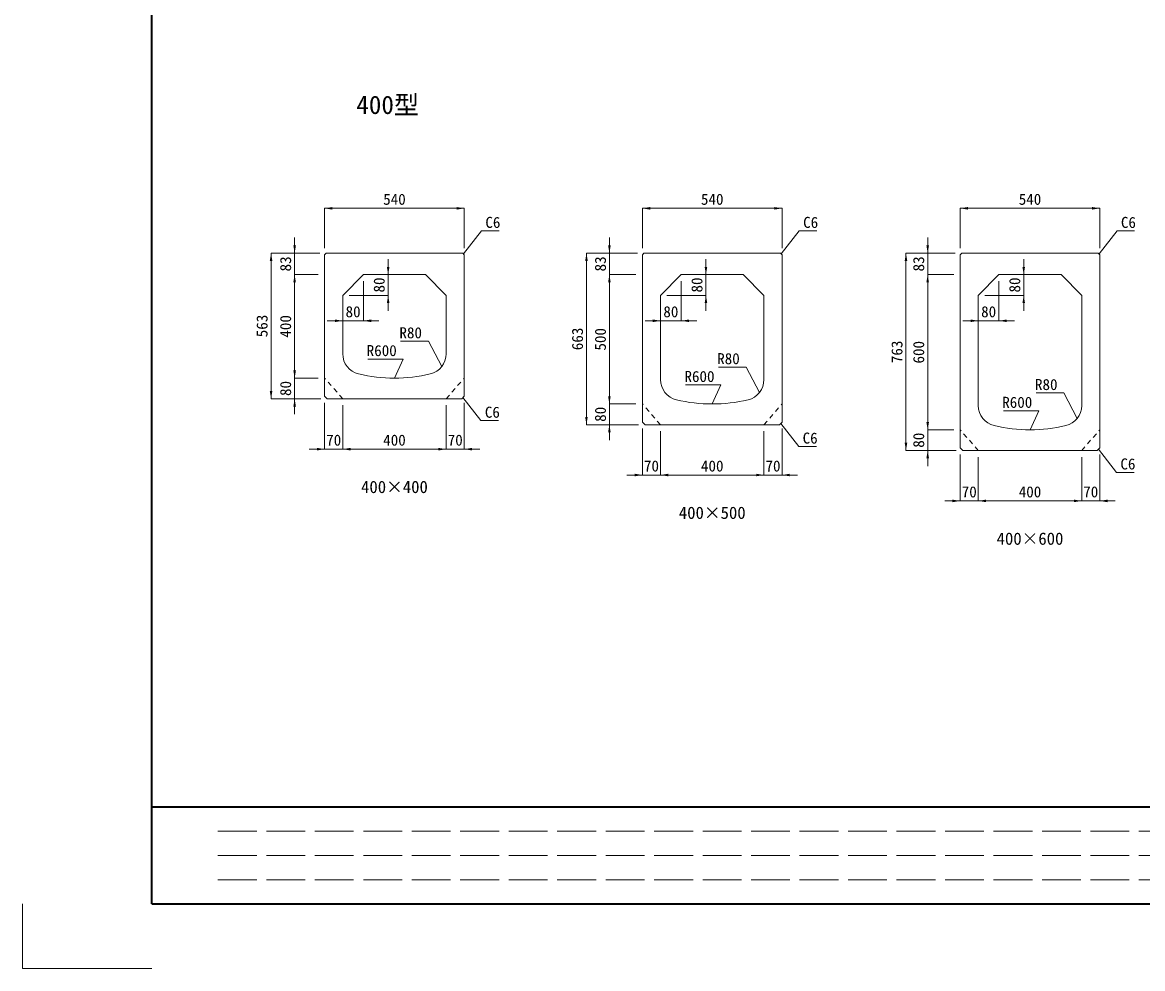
# Model space of a CAD drawing. Units: millimetres at full size, sheet at 1:25. Extents: x 18944 to 44294, y 17215 to 24678.
# Drawn here: x 33794 to 38127, y 17253 to 20911 of the extents above; entities that cross this region are included whole.
import ezdxf
from ezdxf.enums import TextEntityAlignment as Align

# ---------------------------------------------------------------- set-up
doc = ezdxf.new("R2010")
doc.units = ezdxf.units.MM
doc.header["$LTSCALE"] = 25
doc.linetypes.add('DASHED', pattern=[7.5, 6, -1.5])
doc.linetypes.add('USER3', pattern=[1.35, 0.75, -0.6])
for name, color, linetype, lineweight in [('0_2', 7, 'Continuous', 5), ('Defpoints_3', 8, 'Continuous', 0), ('図枠', 7, 'Continuous', 5), ('寸法線', 7, 'Continuous', 9), ('引出線', 4, 'Continuous', 9), ('本体', 2, 'Continuous', 20)]:
    doc.layers.add(name, color=color, linetype=linetype, lineweight=lineweight)
doc.styles.add('ＭＳ ゴシック', font='')
doc.styles.get('ＭＳ ゴシック').set_extended_font_data('MS Gothic')

# ---------------------------------------------------------------- blocks, each defined once
blk = doc.blocks.new('filled_arrow')
at = {"color": 0, "linetype": 'Continuous', "lineweight": -2}
blk.add_solid([(7.5, 1.25), (0, 0), (7.5, -1.25)], dxfattribs=at)

msp = doc.modelspace()

# ---------------------------------------------------------------- linework, layer by layer
at = {"layer": 'Defpoints_3', "color": 7, "lineweight": 13}
for p, q in [((33794.14, 17502.73), (33794.14, 17252.73)), ((33794.14, 17252.73), (34294.14, 17252.73))]:
    msp.add_line(p, q, dxfattribs=at)
at = {"layer": '図枠', "lineweight": 35}
for p, q in [((34294.14, 17502.73), (34294.14, 24427.73)), ((34294.14, 17877.73), (44044.14, 17877.73)), ((34294.14, 17502.73), (44044.14, 17502.73))]:
    msp.add_line(p, q, dxfattribs=at)
at = {"layer": '図枠', "linetype": 'DASHED', "lineweight": 9}
for p, q in [((38450.39, 17783.98), (34544.14, 17783.98)), ((38450.39, 17690.23), (34544.14, 17690.23)), ((38450.39, 17596.48), (34544.14, 17596.48))]:
    msp.add_line(p, q, dxfattribs=at)
at = {"layer": '寸法線'}
for p, q in [((34963.19, 20191.99), (35503.19, 20191.99)), ((34963.19, 20037.58), (34963.19, 20191.99)), ((35503.19, 20037.58), (35503.19, 20191.99)), ((36192.27, 20191.99), (36732.27, 20191.99)), ((36192.27, 20037.58), (36192.27, 20191.99)), ((36732.27, 20037.58), (36732.27, 20191.99)), ((37421.36, 20191.99), (37961.36, 20191.99)), ((37421.36, 20037.58), (37421.36, 20191.99)), ((37961.36, 20037.58), (37961.36, 20191.99)), ((34847.04, 20078.58), (34847.04, 19875.58)), ((36064.57, 20078.58), (36064.57, 19875.58)), ((37295.61, 20078.58), (37295.61, 19875.58)), ((34755.9, 19455.58), (34755.9, 20018.58)), ((34944.19, 20018.58), (34755.9, 20018.58)), ((34944.19, 20018.58), (34847.04, 20018.58)), ((35975.83, 19355.58), (35975.83, 20018.58)), ((36173.27, 20018.58), (35975.83, 20018.58)), ((36173.27, 20018.58), (36064.57, 20018.58)), ((37211.67, 20018.58), (37211.67, 19255.58)), ((37402.36, 20018.58), (37211.67, 20018.58)), ((37402.36, 20018.58), (37295.61, 20018.58)), ((35208.92, 19795.58), (35208.92, 19995.58)), ((36438.01, 19795.58), (36438.01, 19995.58)), ((37667.09, 19795.58), (37667.09, 19995.58)), ((34938.19, 19935.58), (34847.04, 19935.58)), ((34847.04, 19935.58), (34847.04, 19535.58)), ((34938.19, 19935.58), (34847.04, 19935.58)), ((35138.19, 19935.58), (35208.92, 19935.58)), ((36167.27, 19935.58), (36064.57, 19935.58)), ((36064.57, 19935.58), (36064.57, 19435.58)), ((36167.27, 19935.58), (36064.57, 19935.58)), ((36367.27, 19935.58), (36438.01, 19935.58)), ((37396.36, 19935.58), (37295.61, 19935.58)), ((37295.61, 19935.58), (37295.61, 19335.58)), ((37396.36, 19935.58), (37295.61, 19935.58)), ((37596.36, 19935.58), (37667.09, 19935.58)), ((35113.19, 19910.58), (35113.19, 19757.24)), ((36342.27, 19910.58), (36342.27, 19757.24)), ((37571.36, 19910.58), (37571.36, 19757.24)), ((35058.19, 19855.58), (35208.92, 19855.58)), ((36287.27, 19855.58), (36438.01, 19855.58)), ((37516.36, 19855.58), (37667.09, 19855.58)), ((35033.19, 19830.58), (35033.19, 19757.24)), ((36262.27, 19830.58), (36262.27, 19757.24)), ((37491.36, 19830.58), (37491.36, 19757.24)), ((34973.19, 19757.24), (35173.19, 19757.24)), ((36202.27, 19757.24), (36402.27, 19757.24)), ((37431.36, 19757.24), (37631.36, 19757.24)), ((34847.04, 19595.58), (34847.04, 19395.58)), ((34938.19, 19535.58), (34847.04, 19535.58)), ((34938.19, 19535.58), (34847.04, 19535.58)), ((34948.19, 19455.58), (34755.9, 19455.58)), ((34948.19, 19455.58), (34847.04, 19455.58)), ((36064.57, 19495.58), (36064.57, 19295.58)), ((34963.19, 19440.58), (34963.19, 19260.86)), ((35033.19, 19430.58), (35033.19, 19260.86)), ((35033.19, 19430.58), (35033.19, 19260.86)), ((35433.19, 19430.58), (35433.19, 19260.86)), ((35433.19, 19430.58), (35433.19, 19260.86)), ((35503.19, 19440.58), (35503.19, 19260.86)), ((36167.27, 19435.58), (36064.57, 19435.58)), ((36167.27, 19435.58), (36064.57, 19435.58)), ((37295.61, 19395.58), (37295.61, 19195.58)), ((36177.27, 19355.58), (35975.83, 19355.58)), ((36177.27, 19355.58), (36064.57, 19355.58)), ((36192.27, 19340.58), (36192.27, 19160.86)), ((36262.27, 19330.58), (36262.27, 19160.86)), ((36262.27, 19330.58), (36262.27, 19160.86)), ((36662.27, 19330.58), (36662.27, 19160.86)), ((36662.27, 19330.58), (36662.27, 19160.86)), ((36732.27, 19340.58), (36732.27, 19160.86)), ((37396.36, 19335.58), (37295.61, 19335.58)), ((37396.36, 19335.58), (37295.61, 19335.58)), ((34903.19, 19260.86), (35093.19, 19260.86)), ((35033.19, 19260.86), (35433.19, 19260.86)), ((35373.19, 19260.86), (35563.19, 19260.86)), ((37406.36, 19255.58), (37211.67, 19255.58)), ((37406.36, 19255.58), (37295.61, 19255.58)), ((37421.36, 19240.58), (37421.36, 19060.86)), ((37961.36, 19240.58), (37961.36, 19060.86)), ((37491.36, 19230.58), (37491.36, 19060.86)), ((37491.36, 19230.58), (37491.36, 19060.86)), ((37891.36, 19230.58), (37891.36, 19060.86)), ((37891.36, 19230.58), (37891.36, 19060.86)), ((36132.27, 19160.86), (36322.27, 19160.86)), ((36262.27, 19160.86), (36662.27, 19160.86)), ((36602.27, 19160.86), (36792.27, 19160.86)), ((37361.36, 19060.86), (37551.36, 19060.86)), ((37491.36, 19060.86), (37891.36, 19060.86)), ((37831.36, 19060.86), (38021.36, 19060.86))]:
    msp.add_line(p, q, dxfattribs=at)
at = {"layer": '引出線'}
for points in [[(35500.19, 20015.58), (35569.83, 20104.99), (35637.83, 20104.99)], [(36729.27, 20015.58), (36798.92, 20104.99), (36866.91, 20104.99)], [(37958.36, 20015.58), (38028, 20104.99), (38095.99, 20104.99)], [(35498.19, 19460.58), (35567.83, 19371.16), (35635.83, 19371.16)], [(36727.27, 19360.58), (36796.92, 19271.16), (36864.91, 19271.16)], [(37956.36, 19260.58), (38026, 19171.16), (38093.99, 19171.16)]]:
    msp.add_lwpolyline(points, dxfattribs=at)
at = {"layer": '引出線', "lineweight": 13}
for points in [[(35415.95, 19580), (35364.6, 19678.22), (35256.91, 19678.22)], [(35233.19, 19535.58), (35267.01, 19609.36), (35130.09, 19609.36)], [(36645.03, 19480), (36593.68, 19578.22), (36485.99, 19578.22)], [(36462.27, 19435.58), (36496.1, 19509.36), (36359.17, 19509.36)], [(37874.11, 19380), (37822.77, 19478.22), (37715.08, 19478.22)], [(37691.36, 19335.58), (37725.18, 19409.36), (37588.25, 19409.36)]]:
    msp.add_lwpolyline(points, dxfattribs=at)
at = {"layer": '本体'}
for p, q in [((34963.19, 20012.58), (34969.19, 20018.58)), ((35497.19, 20018.58), (34969.19, 20018.58)), ((35497.19, 20018.58), (35503.19, 20012.58)), ((36192.27, 20012.58), (36198.27, 20018.58)), ((36726.27, 20018.58), (36198.27, 20018.58)), ((36726.27, 20018.58), (36732.27, 20012.58)), ((37421.36, 20012.58), (37427.36, 20018.58)), ((37955.36, 20018.58), (37427.36, 20018.58)), ((37955.36, 20018.58), (37961.36, 20012.58)), ((34963.19, 20012.58), (34963.19, 19465.58)), ((35503.19, 19465.58), (35503.19, 20012.58)), ((36192.27, 20012.58), (36192.27, 19365.58)), ((36732.27, 19365.58), (36732.27, 20012.58)), ((37421.36, 20012.58), (37421.36, 19265.58)), ((37961.36, 19265.58), (37961.36, 20012.58)), ((35113.19, 19935.58), (35033.19, 19855.58)), ((35353.19, 19935.58), (35113.19, 19935.58)), ((35353.19, 19935.58), (35433.19, 19855.58)), ((36342.27, 19935.58), (36262.27, 19855.58)), ((36582.27, 19935.58), (36342.27, 19935.58)), ((36582.27, 19935.58), (36662.27, 19855.58)), ((37571.36, 19935.58), (37491.36, 19855.58)), ((37811.36, 19935.58), (37571.36, 19935.58)), ((37811.36, 19935.58), (37891.36, 19855.58)), ((35033.19, 19855.58), (35033.19, 19629.61)), ((35433.19, 19629.61), (35433.19, 19855.58)), ((36262.27, 19855.58), (36262.27, 19529.61)), ((36662.27, 19529.61), (36662.27, 19855.58)), ((37491.36, 19855.58), (37491.36, 19429.61)), ((37891.36, 19429.61), (37891.36, 19855.58)), ((34963.19, 19465.58), (34973.19, 19455.58)), ((34973.19, 19455.58), (35493.19, 19455.58)), ((35493.19, 19455.58), (35503.19, 19465.58)), ((36192.27, 19365.58), (36202.27, 19355.58)), ((36202.27, 19355.58), (36722.27, 19355.58)), ((36722.27, 19355.58), (36732.27, 19365.58)), ((37421.36, 19265.58), (37431.36, 19255.58)), ((37431.36, 19255.58), (37951.36, 19255.58)), ((37951.36, 19255.58), (37961.36, 19265.58))]:
    msp.add_line(p, q, dxfattribs=at)
at = {"layer": '本体', "color": 7, "linetype": 'USER3', "lineweight": 9}
for p, q in [((35033.19, 19455.58), (34963.19, 19535.58)), ((35433.19, 19455.58), (35503.19, 19535.58)), ((36262.27, 19355.58), (36192.27, 19435.58)), ((36662.27, 19355.58), (36732.27, 19435.58)), ((37491.36, 19255.58), (37421.36, 19335.58)), ((37891.36, 19255.58), (37961.36, 19335.58))]:
    msp.add_line(p, q, dxfattribs=at)
at = {"layer": '本体'}
for centre, radius, start, end in [((35113.19, 19629.61), 80, 180, 256.65764), ((35353.19, 19629.61), 80, 283.34236, 0), ((35233.19, 20135.58), 600, 256.65764, 283.34236), ((36342.27, 19529.61), 80, 180, 256.65764), ((36582.27, 19529.61), 80, 283.34236, 0), ((36462.27, 20035.58), 600, 256.65764, 283.34236), ((37571.36, 19429.61), 80, 180, 256.65764), ((37811.36, 19429.61), 80, 283.34236, 0), ((37691.36, 19935.58), 600, 256.65764, 283.34236)]:
    msp.add_arc(centre, radius, start, end, dxfattribs=at)

# ---------------------------------------------------------------- block references
at = {"layer": '寸法線', "xscale": 4, "yscale": 4}
for p in [(34963.19, 20191.99), (36192.27, 20191.99), (37421.36, 20191.99), (35113.19, 19757.24), (36342.27, 19757.24), (37571.36, 19757.24), (35033.19, 19260.86), (35033.19, 19260.86), (35503.19, 19260.86), (36262.27, 19160.86), (36262.27, 19160.86), (36732.27, 19160.86), (37491.36, 19060.86), (37491.36, 19060.86), (37961.36, 19060.86)]:
    msp.add_blockref('filled_arrow', p, dxfattribs=at)
for p, rotation in [((35503.19, 20191.99), 180), ((36732.27, 20191.99), 180), ((37961.36, 20191.99), 180), ((34755.9, 20018.58), 270), ((34847.04, 20018.58), 90), ((35975.83, 20018.58), 270), ((36064.57, 20018.58), 90), ((37211.67, 20018.58), 270), ((37295.61, 20018.58), 90), ((34847.04, 19935.58), 270), ((34847.04, 19935.58), 270), ((35208.92, 19935.58), 90), ((36064.57, 19935.58), 270), ((36064.57, 19935.58), 270), ((36438.01, 19935.58), 90), ((37295.61, 19935.58), 270), ((37295.61, 19935.58), 270), ((37667.09, 19935.58), 90), ((35208.92, 19855.58), 270), ((36438.01, 19855.58), 270), ((37667.09, 19855.58), 270), ((35033.19, 19757.24), 180), ((36262.27, 19757.24), 180), ((37491.36, 19757.24), 180), ((34847.04, 19535.58), 90), ((34847.04, 19535.58), 90), ((34755.9, 19455.58), 90), ((34847.04, 19455.58), 270), ((36064.57, 19435.58), 90), ((36064.57, 19435.58), 90), ((35975.83, 19355.58), 90), ((36064.57, 19355.58), 270), ((37295.61, 19335.58), 90), ((37295.61, 19335.58), 90), ((37211.67, 19255.58), 90), ((34963.19, 19260.86), 180), ((35433.19, 19260.86), 180), ((35433.19, 19260.86), 180), ((37295.61, 19255.58), 270), ((36192.27, 19160.86), 180), ((36662.27, 19160.86), 180), ((36662.27, 19160.86), 180), ((37421.36, 19060.86), 180), ((37891.36, 19060.86), 180), ((37891.36, 19060.86), 180)]:
    msp.add_blockref('filled_arrow', p, dxfattribs=dict(at, rotation=rotation))
at = {"layer": '引出線', "xscale": 0.12, "yscale": 0.12}
for p, rotation in [((35500.19, 20015.58), 52.1), ((36729.27, 20015.58), 52.1), ((37958.36, 20015.58), 52.1), ((35498.19, 19460.58), 307.9), ((36727.27, 19360.58), 307.9), ((37956.36, 19260.58), 307.9)]:
    msp.add_blockref('filled_arrow', p, dxfattribs=dict(at, rotation=rotation))
at = {"layer": '引出線', "lineweight": 13, "xscale": 0.16, "yscale": 0.16}
for p, rotation in [((35415.95, 19580), 117.6), ((35233.19, 19535.58), 65.4), ((36645.03, 19480), 117.6), ((36462.27, 19435.58), 65.4), ((37874.11, 19380), 117.6), ((37691.36, 19335.58), 65.4)]:
    msp.add_blockref('filled_arrow', p, dxfattribs=dict(at, rotation=rotation))

# ---------------------------------------------------------------- texts
at = {"layer": '0_2', "style": 'ＭＳ ゴシック'}
msp.add_text('400型', height=71.21, dxfattribs=at).set_placement((35085.72, 20535.13), align=Align.BOTTOM_LEFT)
for s, p in [('400×400', (35233.19, 19114.94)), ('400×500', (36462.27, 19014.94)), ('400×600', (37691.36, 18914.94))]:
    msp.add_text(s, height=47.47, dxfattribs=at).set_placement(p, align=Align.MIDDLE_CENTER)
at = {"layer": '寸法線', "style": 'ＭＳ ゴシック'}
for s, p in [('540', (35233.19, 20226.99)), ('540', (36462.27, 20226.99)), ('540', (37691.36, 20226.99)), ('80', (35073.19, 19792.24)), ('80', (36302.27, 19792.24)), ('80', (37531.36, 19792.24)), ('70', (34998.19, 19295.86)), ('400', (35233.19, 19295.86)), ('70', (35468.19, 19295.86)), ('70', (36227.27, 19195.86)), ('400', (36462.27, 19195.86)), ('70', (36697.27, 19195.86)), ('70', (37456.36, 19095.86)), ('400', (37691.36, 19095.86)), ('70', (37926.36, 19095.86))]:
    msp.add_text(s, height=42.72, dxfattribs=at).set_placement(p, align=Align.MIDDLE_CENTER)
for s, p in [('83', (34812.04, 19977.08)), ('83', (36029.57, 19977.08)), ('83', (37260.61, 19977.08)), ('80', (35173.92, 19895.58)), ('80', (36403.01, 19895.58)), ('80', (37632.09, 19895.58)), ('563', (34720.9, 19737.08)), ('400', (34812.04, 19735.58)), ('663', (35940.83, 19687.08)), ('500', (36029.57, 19685.58)), ('763', (37176.67, 19637.08)), ('600', (37260.61, 19635.58)), ('80', (34812.04, 19495.58)), ('80', (36029.57, 19395.58)), ('80', (37260.61, 19295.58))]:
    msp.add_text(s, height=42.72, rotation=90, dxfattribs=at).set_placement(p, align=Align.MIDDLE_CENTER)
at = {"layer": '引出線', "style": 'ＭＳ ゴシック'}
for p in [(35584.83, 20158.99), (36813.92, 20158.99), (38043, 20158.99), (35582.83, 19425.16), (36811.92, 19325.16), (38041, 19225.16)]:
    msp.add_text('C6', height=42.72, dxfattribs=at).set_placement(p, align=Align.TOP_LEFT)
for s, p in [('R80', (35339.6, 19732.22)), ('R600', (35242.01, 19663.36)), ('R80', (36568.68, 19632.22)), ('R600', (36471.1, 19563.36)), ('R80', (37797.77, 19532.22)), ('R600', (37700.18, 19463.36))]:
    msp.add_text(s, height=42.72, dxfattribs=at).set_placement(p, align=Align.TOP_RIGHT)

doc.saveas('drawing.dxf')
